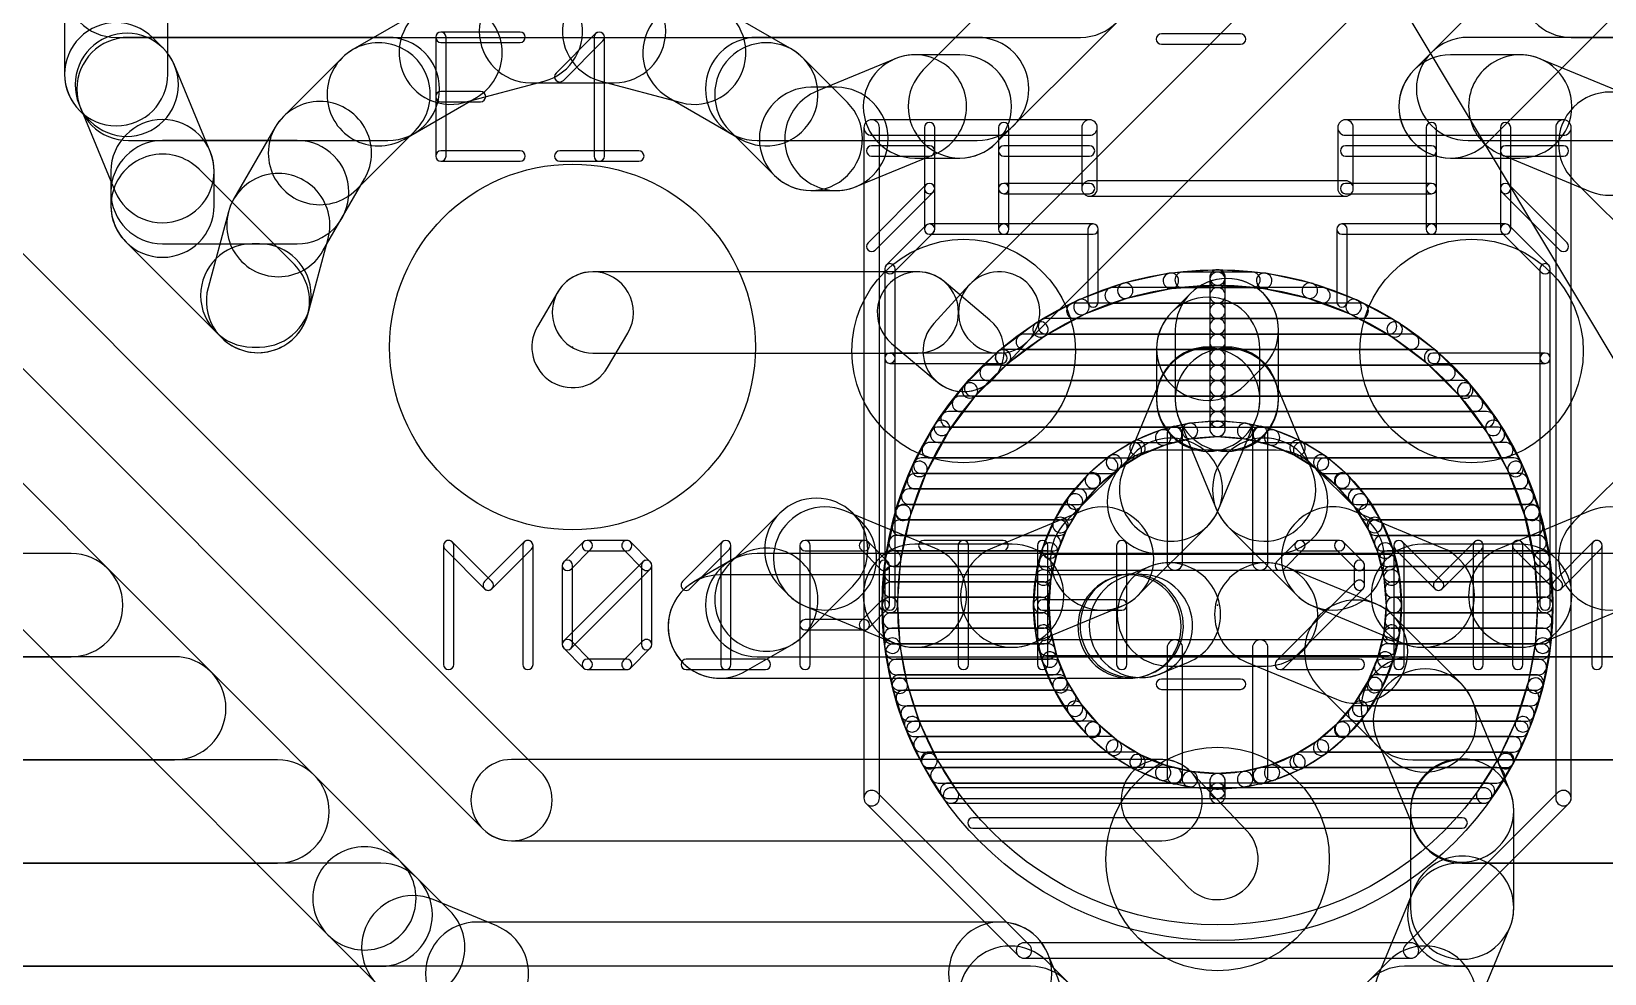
# Model space of a CAD drawing. Extents: x -1 to 100, y 0 to 80.
# Drawn here: x 20.07 to 35.56, y 16.69 to 25.97 of the extents above; entities that cross this region are included whole.
import ezdxf

# ---------------------------------------------------------------- set-up
doc = ezdxf.new("R2010")
doc.units = 0
for name, color, linetype in [('1', 22, 'CONTINUOUS'), ('17', 82, 'CONTINUOUS'), ('19', 53, 'CONTINUOUS'), ('21', 253, 'CONTINUOUS'), ('23', 7, 'CONTINUOUS'), ('25', 253, 'CONTINUOUS'), ('27', 253, 'CONTINUOUS'), ('51', 253, 'CONTINUOUS')]:
    doc.layers.add(name, color=color, linetype=linetype)

# ---------------------------------------------------------------- blocks, each defined once
blk = doc.blocks.new('ROUNDP')
blk.add_circle((0, 0), 0.5)

msp = doc.modelspace()

# ---------------------------------------------------------------- linework, layer by layer
at = {"layer": '1'}
for points in [[(21.416, 25.5451), (21.416, 45.5749, 1), (20.4, 45.5749), (20.4, 25.5451, 1)], [(29.8828, 22.9172), (43.4828, 36.5172, 1), (42.9172, 37.0828), (29.3172, 23.4828, 1)], [(34.4027, 24.8688), (43.7648, 34.2309, 1), (43.0464, 34.9493), (33.6843, 25.5872, 1)], [(31.043, 27.7769), (28.8533, 25.5872, 1), (29.5717, 24.8688), (31.7615, 27.0585, 1)], [(20.908, 25.908), (30.4005, 25.908, 1), (30.4005, 26.924), (20.908, 26.924, 1)], [(35.2315, 25.908), (41.0942, 25.908, 1), (41.0942, 26.924), (35.2315, 26.924, 1)], [(24.8593, 26.4587), (24.0689, 26.2469, 1), (24.3318, 25.2655), (25.1223, 25.4773, 1)], [(25.8092, 26.476), (24.9908, 26.476, 1), (24.9908, 25.46), (25.8092, 25.46, 1)], [(26.7311, 26.2469), (25.9407, 26.4587, 1), (25.6777, 25.4773), (26.4682, 25.2655, 1)], [(23.9464, 26.1961), (23.2376, 25.787, 1), (23.7456, 24.9071), (24.4544, 25.3162, 1)], [(27.5624, 25.787), (26.8536, 26.1961, 1), (26.3456, 25.3162), (27.0544, 24.9071, 1)], [(21.3713, 25.8002), (21.2672, 25.9043, 1), (20.5488, 25.1858), (20.6528, 25.0818, 1)], [(21.8337, 24.7848), (21.4814, 25.6354, 1), (20.5427, 25.2466), (20.8951, 24.396, 1)], [(21.029, 24.892), (23.5834, 24.892, 1), (23.5834, 25.908), (21.029, 25.908, 1)], [(27.2166, 24.892), (29.3845, 24.892, 1), (29.3845, 25.908), (27.2166, 25.908, 1)], [(34.2155, 24.892), (40.767, 24.892, 1), (40.767, 25.908), (34.2155, 25.908, 1)], [(23.1324, 25.7062), (22.5538, 25.1276, 1), (23.2722, 24.4091), (23.8509, 24.9878, 1)], [(28.1066, 25.2672), (27.6676, 25.7062, 1), (26.9491, 24.9878), (27.3882, 24.5488, 1)], [(28.5766, 25.6973), (27.8041, 25.3773, 1), (28.1929, 24.4387), (28.9654, 24.7587, 1)], [(29.2125, 25.736), (28.771, 25.736, 1), (28.771, 24.72), (29.2125, 24.72, 1)], [(34.729, 25.736), (34.0435, 25.736, 1), (34.0435, 24.72), (34.729, 24.72, 1)], [(35.8084, 25.3307), (34.9234, 25.6973, 1), (34.5346, 24.7587), (35.4196, 24.3921, 1)], [(27.9985, 25.416), (27.7474, 25.416, 1), (27.7474, 24.4), (27.9985, 24.4, 1)], [(22.473, 25.0224), (22.0639, 24.3136, 1), (22.9437, 23.8056), (23.3529, 24.5144, 1)], [(36.6506, 24.5432), (35.9732, 25.2206, 1), (35.2548, 24.5022), (35.9322, 23.8248, 1)], [(21.8724, 24.2511), (21.8724, 24.5904, 1), (20.8564, 24.5904), (20.8564, 24.2511, 1)], [(21.3644, 23.876), (22.6911, 23.876, 1), (22.6911, 24.892), (21.3644, 24.892, 1)], [(22.6627, 23.6712), (21.7236, 24.6103, 1), (21.0052, 23.8919), (21.9443, 22.9528, 1)], [(22.0131, 24.1911), (21.8128, 23.4435, 1), (22.7942, 23.1805), (22.9945, 23.9282, 1)], [(25.0828, 18.6828), (19.4828, 24.2828, 1), (18.9172, 23.7172), (24.5172, 18.1172, 1)], [(22.2475, 22.86), (22.3185, 22.86, 1), (22.3185, 23.876), (22.2475, 23.876, 1)], [(25.2552, 23.4028), (25.0552, 23.0628, 1), (25.7448, 22.6572), (25.9448, 22.9972, 1)], [(28.8, 23.6), (25.6, 23.6, 1), (25.6, 22.8), (28.8, 22.8, 1)], [(28.5419, 22.8944), (28.9919, 22.5144, 1), (29.5081, 23.1256), (29.0581, 23.5056, 1)], [(29.3058, 23.471), (28.9558, 23.091, 1), (29.5442, 22.549), (29.8942, 22.929, 1)], [(32.0172, 22.4833), (32.2012, 22.6673, 1), (31.4828, 23.3857), (31.2988, 23.2017, 1)], [(31.334, 23.0265), (31.334, 22.341, 1), (32.35, 22.341), (32.35, 23.0265, 1)], [(32.166, 22.341), (32.166, 22.8425, 1), (31.15, 22.8425), (31.15, 22.341, 1)], [(31.7607, 21.2616), (32.1273, 22.1466, 1), (31.1887, 22.5354), (30.8221, 21.6504, 1)], [(31.658, 21.844), (31.842, 21.844, 1), (31.842, 22.86), (31.658, 22.86, 1)], [(31.3727, 22.1466), (31.7393, 21.2616, 1), (32.6779, 21.6504), (32.3113, 22.5354, 1)], [(18.6097, 21.4564), (22.9928, 17.0733, 1), (23.7112, 17.7917), (19.3281, 22.1748, 1)], [(30.9732, 20.4194), (31.6506, 21.0968, 1), (30.9322, 21.8152), (30.2548, 21.1378, 1)], [(31.1714, 20.828), (32.3286, 20.828, 1), (32.3286, 21.844), (31.1714, 21.844, 1)], [(31.8494, 21.0968), (32.5268, 20.4194, 1), (33.2452, 21.1378), (32.5678, 21.8152, 1)], [(35.9732, 20.4194), (36.6506, 21.0968, 1), (35.9322, 21.8152), (35.2548, 21.1378, 1)], [(27.6676, 20.0138), (28.1592, 20.5054, 1), (27.4408, 21.2238), (26.9491, 20.7322, 1)], [(27.4408, 20.5054), (27.5268, 20.4194, 1), (28.2452, 21.1378), (28.1592, 21.2238, 1)], [(27.6916, 20.3093), (28.5766, 19.9427, 1), (28.9654, 20.8813), (28.0804, 21.2479, 1)], [(29.9234, 19.9427), (30.8084, 20.3093, 1), (30.4196, 21.2479), (29.5346, 20.8813, 1)], [(32.6916, 20.3093), (33.5766, 19.9427, 1), (33.9654, 20.8813), (33.0804, 21.2479, 1)], [(34.9234, 19.9427), (35.8084, 20.3093, 1), (35.4196, 21.2479), (34.5346, 20.8813, 1)], [(28.771, 19.904), (29.729, 19.904, 1), (29.729, 20.92), (28.771, 20.92, 1)], [(33.771, 19.904), (34.729, 19.904, 1), (34.729, 20.92), (33.771, 20.92, 1)], [(11.7456, 19.812), (20.4645, 19.812, 1), (20.4645, 20.828), (11.7456, 20.828, 1)], [(27.1034, 19.6681), (27.5624, 19.933, 1), (27.0544, 20.8129), (26.5954, 20.5479, 1)], [(27.2166, 19.812), (58.8645, 19.812, 1), (58.8645, 20.828), (27.2166, 20.828, 1)], [(30.8838, 20.616), (26.8494, 20.616, 1), (26.8494, 19.6), (30.8838, 19.6, 1)], [(30.7238, 20.5907), (30.7019, 20.5823, 1), (31.0656, 19.6337), (31.0876, 19.6421, 1)], [(31.0093, 20.6218), (30.9192, 20.6242, 1), (30.8922, 19.6086), (30.9824, 19.6062, 1)], [(31.0766, 20.6973), (30.8014, 20.5833, 1), (31.1903, 19.6447), (31.4654, 19.7587, 1)], [(32.229, 20.736), (31.271, 20.736, 1), (31.271, 19.72), (32.229, 19.72, 1)], [(33.3084, 20.3307), (32.4234, 20.6973, 1), (32.0346, 19.7587), (32.9196, 19.3921, 1)], [(34.1506, 19.5432), (33.4732, 20.2206, 1), (32.7548, 19.5022), (33.4322, 18.8248, 1)], [(11.998, 18.796), (21.4805, 18.796, 1), (21.4805, 19.812), (11.998, 19.812, 1)], [(33.6714, 18.796), (59.8805, 18.796, 1), (59.8805, 19.812), (33.6714, 19.812, 1)], [(34.6273, 18.4934), (34.2607, 19.3784, 1), (33.3221, 18.9896), (33.6887, 18.1046, 1)], [(11.9035, 17.78), (22.4965, 17.78, 1), (22.4965, 18.796), (11.9035, 18.796, 1)], [(31.2, 18.8), (24.8, 18.8, 1), (24.8, 18), (31.2, 18, 1)], [(30.9098, 18.1248), (31.4598, 17.5448, 1), (32.0402, 18.0952), (31.4902, 18.6752, 1)], [(34.666, 17.341), (34.666, 18.299, 1), (33.65, 18.299), (33.65, 17.341, 1)], [(34.158, 17.78), (60.8965, 17.78, 1), (60.8965, 18.796), (34.158, 18.796, 1)], [(22.9928, 17.0733), (23.4733, 16.5928, 1), (24.1917, 17.3112), (23.7112, 17.7917, 1)], [(34.2607, 16.2616), (34.6273, 17.1466, 1), (33.6887, 17.5354), (33.3221, 16.6504, 1)], [(11.4523, 16.764), (23.5125, 16.764, 1), (23.5125, 17.78), (11.4523, 17.78, 1)], [(34.1294, 16.764), (61.9125, 16.764, 1), (61.9125, 17.78), (34.1294, 17.78, 1)], [(23.6381, 16.4827), (24.2659, 16.2227, 1), (24.6547, 17.1613), (24.0269, 17.4214, 1)], [(24.4603, 16.184), (29.6108, 16.184, 1), (29.6108, 17.2), (24.4603, 17.2, 1)], [(29.1415, 16.4976), (29.2393, 16.2616, 1), (30.1779, 16.6504), (30.0802, 16.8864, 1)], [(29.3494, 16.0968), (30.0268, 15.4194, 1), (30.7452, 16.1378), (30.0678, 16.8152, 1)], [(33.4732, 15.4194), (34.1506, 16.0968, 1), (33.4322, 16.8152), (32.7548, 16.1378, 1)], [(10.2666, 15.748), (29.9086, 15.748, 1), (29.9086, 16.764), (10.2666, 16.764, 1)], [(33.5914, 15.748), (62.9285, 15.748, 1), (62.9285, 16.764), (33.5914, 16.764, 1)]]:
    msp.add_lwpolyline(points, format="xyb", close=True, dxfattribs=at)
at = {"layer": '19'}
msp.add_line((31.75, 29.25), (43.18, 10.16), dxfattribs=at)
at = {"layer": '21'}
for points in [[(28.4212, 18.42), (28.4212, 25.02, 1), (28.2688, 25.02), (28.2688, 18.42, 1)], [(28.345, 24.9438), (30.49, 24.9438, 1), (30.49, 25.0962), (28.345, 25.0962, 1)], [(30.4138, 25.02), (30.4138, 24.42, 1), (30.5662, 24.42), (30.5662, 25.02, 1)], [(33.0862, 24.42), (33.0862, 25.02, 1), (32.9338, 25.02), (32.9338, 24.42, 1)], [(33.01, 24.9438), (35.155, 24.9438, 1), (35.155, 25.0962), (33.01, 25.0962, 1)], [(35.0788, 25.02), (35.0788, 18.42, 1), (35.2312, 18.42), (35.2312, 25.02, 1)], [(30.49, 24.3438), (33.01, 24.3438, 1), (33.01, 24.4962), (30.49, 24.4962, 1)], [(31.4062, 20.74), (31.4062, 22.0034, 1), (31.2538, 22.0034), (31.2538, 20.74, 1)], [(32.2462, 20.74), (32.2462, 22.0034, 1), (32.0938, 22.0034), (32.0938, 20.74, 1)], [(33.4334, 20.8162), (30.0666, 20.8162, 1), (30.0666, 20.6638), (33.4334, 20.6638, 1)], [(33.4334, 19.9762), (30.0666, 19.9762, 1), (30.0666, 19.8238), (33.4334, 19.8238, 1)], [(31.4062, 18.6366), (31.4062, 19.9, 1), (31.2538, 19.9), (31.2538, 18.6366, 1)], [(32.2462, 18.6366), (32.2462, 19.9, 1), (32.0938, 19.9), (32.0938, 18.6366, 1)], [(29.8989, 16.9739), (28.3989, 18.4739, 1), (28.2911, 18.3661), (29.7911, 16.8661, 1)], [(35.1011, 18.4739), (33.6011, 16.9739, 1), (33.7089, 16.8661), (35.2089, 18.3661, 1)], [(33.655, 16.9962), (29.845, 16.9962, 1), (29.845, 16.8438), (33.655, 16.8438, 1)]]:
    msp.add_lwpolyline(points, format="xyb", close=True, dxfattribs=at)
for radius in [1.8112, 1.6588]:
    msp.add_circle((31.75, 20.32), radius, dxfattribs=at)
at = {"layer": '23'}
for p in [(25.4, 22.86), (31.75, 20.32)]:
    msp.add_point(p, dxfattribs=at)
at = {"layer": '25'}
for points in [[(24.8842, 25.9598), (24.1046, 25.9598, 1), (24.1046, 25.8582), (24.8842, 25.8582, 1)], [(24.0538, 25.909), (24.0538, 24.7396, 1), (24.1554, 24.7396), (24.1554, 25.909, 1)], [(25.3099, 25.4833), (25.6997, 25.8731, 1), (25.6279, 25.9449), (25.2381, 25.5551, 1)], [(25.613, 25.909), (25.613, 24.7396, 1), (25.7146, 24.7396), (25.7146, 25.909, 1)], [(24.1046, 25.2735), (24.4944, 25.2735, 1), (24.4944, 25.3751), (24.1046, 25.3751, 1)], [(24.1046, 24.6888), (24.8842, 24.6888, 1), (24.8842, 24.7904), (24.1046, 24.7904, 1)], [(25.274, 24.6888), (26.0536, 24.6888, 1), (26.0536, 24.7904), (25.274, 24.7904, 1)]]:
    msp.add_lwpolyline(points, format="xyb", close=True, dxfattribs=at)
at = {"layer": '27'}
for points in [[(31.1972, 25.8401), (31.9768, 25.8401, 1), (31.9768, 25.9417), (31.1972, 25.9417, 1)], [(24.2316, 19.7358), (24.2316, 20.9052, 1), (24.13, 20.9052), (24.13, 19.7358, 1)], [(24.1449, 20.8693), (24.5347, 20.4795, 1), (24.6065, 20.5513), (24.2167, 20.9411, 1)], [(24.6065, 20.4795), (24.9963, 20.8693, 1), (24.9245, 20.9411), (24.5347, 20.5513, 1)], [(24.9096, 20.9052), (24.9096, 19.7358, 1), (25.0112, 19.7358), (25.0112, 20.9052, 1)], [(25.3861, 20.6744), (25.581, 20.8693, 1), (25.5092, 20.9411), (25.3143, 20.7462, 1)], [(25.5451, 20.8544), (25.9349, 20.8544, 1), (25.9349, 20.956), (25.5451, 20.956, 1)], [(25.899, 20.8693), (26.0939, 20.6744, 1), (26.1657, 20.7462), (25.9708, 20.9411, 1)], [(26.5555, 20.4795), (26.9453, 20.8693, 1), (26.8735, 20.9411), (26.4837, 20.5513, 1)], [(26.8586, 20.9052), (26.8586, 19.7358, 1), (26.9602, 19.7358), (26.9602, 20.9052, 1)], [(27.7398, 19.7358), (27.7398, 20.9052, 1), (27.6382, 20.9052), (27.6382, 19.7358, 1)], [(27.689, 20.8544), (28.2737, 20.8544, 1), (28.2737, 20.956), (27.689, 20.956, 1)], [(28.2378, 20.8693), (28.4327, 20.6744, 1), (28.5045, 20.7462), (28.3096, 20.9411, 1)], [(28.8584, 20.8544), (29.638, 20.8544, 1), (29.638, 20.956), (28.8584, 20.956, 1)], [(29.299, 19.7358), (29.299, 20.9052, 1), (29.1974, 20.9052), (29.1974, 19.7358, 1)], [(30.0786, 19.7358), (30.0786, 20.9052, 1), (29.977, 20.9052), (29.977, 19.7358, 1)], [(30.7566, 20.9052), (30.7566, 19.7358, 1), (30.8582, 19.7358), (30.8582, 20.9052, 1)], [(32.5256, 20.9411), (32.3307, 20.7462, 1), (32.4025, 20.6744), (32.5974, 20.8693, 1)], [(32.9513, 20.956), (32.5615, 20.956, 1), (32.5615, 20.8544), (32.9513, 20.8544, 1)], [(33.1821, 20.7462), (32.9872, 20.9411, 1), (32.9154, 20.8693), (33.1103, 20.6744, 1)], [(33.5868, 19.7358), (33.5868, 20.9052, 1), (33.4852, 20.9052), (33.4852, 19.7358, 1)], [(33.5001, 20.8693), (33.8899, 20.4795, 1), (33.9617, 20.5513), (33.5719, 20.9411, 1)], [(33.9617, 20.4795), (34.3515, 20.8693, 1), (34.2797, 20.9411), (33.8899, 20.5513, 1)], [(34.2648, 20.9052), (34.2648, 19.7358, 1), (34.3664, 19.7358), (34.3664, 20.9052, 1)], [(34.7562, 19.7358), (34.7562, 20.9052, 1), (34.6546, 20.9052), (34.6546, 19.7358, 1)], [(34.6695, 20.8693), (35.0592, 20.4795, 1), (35.1311, 20.5513), (34.7413, 20.9411, 1)], [(35.1311, 20.4795), (35.5209, 20.8693, 1), (35.449, 20.9411), (35.0592, 20.5513, 1)], [(35.4342, 20.9052), (35.4342, 19.7358, 1), (35.5358, 19.7358), (35.5358, 20.9052, 1)], [(25.401, 19.9307), (25.401, 20.7103, 1), (25.2994, 20.7103), (25.2994, 19.9307, 1)], [(25.3861, 19.8948), (26.1657, 20.6744, 1), (26.0939, 20.7462), (25.3143, 19.9666, 1)], [(26.079, 20.7103), (26.079, 19.9307, 1), (26.1806, 19.9307), (26.1806, 20.7103, 1)], [(28.4178, 20.7103), (28.4178, 20.3205, 1), (28.5194, 20.3205), (28.5194, 20.7103, 1)], [(33.197, 20.5154), (33.197, 20.7103, 1), (33.0954, 20.7103), (33.0954, 20.5154, 1)], [(32.4025, 19.6999), (33.1821, 20.4795, 1), (33.1103, 20.5513), (32.3307, 19.7717, 1)], [(28.4327, 20.3564), (28.2378, 20.1615, 1), (28.3096, 20.0897), (28.5045, 20.2846, 1)], [(30.0278, 20.2697), (30.8074, 20.2697, 1), (30.8074, 20.3713), (30.0278, 20.3713, 1)], [(28.2737, 20.1764), (27.689, 20.1764, 1), (27.689, 20.0748), (28.2737, 20.0748, 1)], [(25.581, 19.7717), (25.3861, 19.9666, 1), (25.3143, 19.8948), (25.5092, 19.6999, 1)], [(26.0939, 19.9666), (25.899, 19.7717, 1), (25.9708, 19.6999), (26.1657, 19.8948, 1)], [(25.9349, 19.7866), (25.5451, 19.7866, 1), (25.5451, 19.685), (25.9349, 19.685, 1)], [(26.5196, 19.685), (27.2992, 19.685, 1), (27.2992, 19.7866), (26.5196, 19.7866, 1)], [(33.1462, 19.7866), (32.3666, 19.7866, 1), (32.3666, 19.685), (33.1462, 19.685, 1)], [(31.1972, 19.4901), (31.9768, 19.4901, 1), (31.9768, 19.5917), (31.1972, 19.5917, 1)]]:
    msp.add_lwpolyline(points, format="xyb", close=True, dxfattribs=at)
at = {"layer": '51'}
for points in [[(28.9658, 24.42), (28.9658, 25.02, 1), (28.8642, 25.02), (28.8642, 24.42, 1)], [(29.6958, 24.42), (29.6958, 25.02, 1), (29.5942, 25.02), (29.5942, 24.42, 1)], [(33.9058, 24.42), (33.9058, 25.02, 1), (33.8042, 25.02), (33.8042, 24.42, 1)], [(34.6358, 24.42), (34.6358, 25.02, 1), (34.5342, 25.02), (34.5342, 24.42, 1)], [(28.915, 24.8408), (28.345, 24.8408, 1), (28.345, 24.7392), (28.915, 24.7392, 1)], [(30.49, 24.8408), (29.645, 24.8408, 1), (29.645, 24.7392), (30.49, 24.7392, 1)], [(33.01, 24.7392), (33.855, 24.7392, 1), (33.855, 24.8408), (33.01, 24.8408, 1)], [(34.585, 24.7392), (35.155, 24.7392, 1), (35.155, 24.8408), (34.585, 24.8408, 1)], [(28.8791, 24.4559), (28.3091, 23.8859, 1), (28.3809, 23.8141), (28.9509, 24.3841, 1)], [(28.9658, 24.02), (28.9658, 24.42, 1), (28.8642, 24.42), (28.8642, 24.02, 1)], [(29.6958, 24.02), (29.6958, 24.42, 1), (29.5942, 24.42), (29.5942, 24.02, 1)], [(30.49, 24.4708), (29.645, 24.4708, 1), (29.645, 24.3692), (30.49, 24.3692, 1)], [(33.01, 24.3692), (33.855, 24.3692, 1), (33.855, 24.4708), (33.01, 24.4708, 1)], [(33.9058, 24.02), (33.9058, 24.42, 1), (33.8042, 24.42), (33.8042, 24.02, 1)], [(34.6358, 24.02), (34.6358, 24.42, 1), (34.5342, 24.42), (34.5342, 24.02, 1)], [(34.5491, 24.3841), (35.1191, 23.8141, 1), (35.1909, 23.8859), (34.6209, 24.4559, 1)], [(28.5609, 23.5941), (28.9509, 23.9841, 1), (28.8791, 24.0559), (28.4891, 23.6659, 1)], [(28.915, 23.9692), (29.645, 23.9692, 1), (29.645, 24.0708), (28.915, 24.0708, 1)], [(29.645, 23.9692), (30.525, 23.9692, 1), (30.525, 24.0708), (29.645, 24.0708, 1)], [(30.4742, 24.02), (30.4742, 23.3033, 1), (30.5758, 23.3033), (30.5758, 24.02, 1)], [(33.855, 24.0708), (32.975, 24.0708, 1), (32.975, 23.9692), (33.855, 23.9692, 1)], [(32.9242, 24.02), (32.9242, 23.3033, 1), (33.0258, 23.3033), (33.0258, 24.02, 1)], [(34.585, 24.0708), (33.855, 24.0708, 1), (33.855, 23.9692), (34.585, 23.9692, 1)], [(35.0109, 23.6659), (34.6209, 24.0559, 1), (34.5491, 23.9841), (34.9391, 23.5941, 1)], [(28.5758, 22.75), (28.5758, 23.63, 1), (28.4742, 23.63), (28.4742, 22.75, 1)], [(30.8576, 23.3399), (31.3072, 23.4377, 1), (31.2748, 23.5866), (30.8252, 23.4888, 1)], [(31.2965, 23.4362), (31.7554, 23.469, 1), (31.7446, 23.621), (31.2856, 23.5882, 1)], [(31.75, 23.5966), (31.406, 23.5966, 1), (31.406, 23.4442), (31.75, 23.4442, 1)], [(31.6738, 23.545), (31.6738, 22.055, 1), (31.8262, 22.055), (31.8262, 23.545, 1)], [(32.2144, 23.5882), (31.7554, 23.621, 1), (31.7446, 23.469), (32.2035, 23.4362, 1)], [(31.6738, 23.545), (31.6738, 22.055, 1), (31.8262, 22.055), (31.8262, 23.545, 1)], [(32.094, 23.5966), (31.75, 23.5966, 1), (31.75, 23.4442), (32.094, 23.4442, 1)], [(32.6748, 23.4888), (32.2252, 23.5866, 1), (32.1928, 23.4377), (32.6424, 23.3399, 1)], [(35.0258, 22.75), (35.0258, 23.63, 1), (34.9242, 23.63), (34.9242, 22.75, 1)], [(30.4369, 23.1822), (30.868, 23.343, 1), (30.8148, 23.4858), (30.3837, 23.325, 1)], [(31.75, 23.4442), (30.7171, 23.4442, 1), (30.7171, 23.2918), (31.75, 23.2918, 1)], [(32.7829, 23.4442), (31.75, 23.4442, 1), (31.75, 23.2918), (32.7829, 23.2918, 1)], [(33.1163, 23.325), (32.6852, 23.4858, 1), (32.632, 23.343), (33.0631, 23.1822, 1)], [(30.043, 22.9662), (30.4468, 23.1867, 1), (30.3738, 23.3204), (29.9699, 23.0999, 1)], [(31.75, 23.2918), (30.3408, 23.2918, 1), (30.3408, 23.1394), (31.75, 23.1394, 1)], [(33.1592, 23.2918), (31.75, 23.2918, 1), (31.75, 23.1394), (33.1592, 23.1394, 1)], [(33.5301, 23.0999), (33.1262, 23.3204, 1), (33.0532, 23.1867), (33.457, 22.9662, 1)], [(29.6837, 22.6963), (30.0521, 22.972, 1), (29.9608, 23.094), (29.5924, 22.8183, 1)], [(31.75, 23.1394), (30.0617, 23.1394, 1), (30.0617, 22.987), (31.75, 22.987, 1)], [(33.4383, 23.1394), (31.75, 23.1394, 1), (31.75, 22.987), (33.4383, 22.987, 1)], [(33.9076, 22.8183), (33.5392, 23.094, 1), (33.4479, 22.972), (33.8163, 22.6963, 1)], [(31.75, 22.987), (29.8431, 22.987, 1), (29.8431, 22.8346), (31.75, 22.8346, 1)], [(33.6569, 22.987), (31.75, 22.987, 1), (31.75, 22.8346), (33.6569, 22.8346, 1)], [(28.5758, 20.32), (28.5758, 22.75, 1), (28.4742, 22.75), (28.4742, 20.32, 1)], [(29.6297, 22.8008), (28.525, 22.8008, 1), (28.525, 22.6992), (29.6297, 22.6992, 1)], [(29.3666, 22.378), (29.692, 22.7034, 1), (29.5842, 22.8112), (29.2588, 22.4858, 1)], [(31.75, 22.8346), (29.6395, 22.8346, 1), (29.6395, 22.6822), (31.75, 22.6822, 1)], [(33.8605, 22.8346), (31.75, 22.8346, 1), (31.75, 22.6822), (33.8605, 22.6822, 1)], [(34.2412, 22.4858), (33.9158, 22.8112, 1), (33.808, 22.7034), (34.1334, 22.378, 1)], [(33.8703, 22.6992), (34.975, 22.6992, 1), (34.975, 22.8008), (33.8703, 22.8008, 1)], [(35.0258, 20.32), (35.0258, 22.75, 1), (34.9242, 22.75), (34.9242, 20.32, 1)], [(31.75, 22.6822), (29.4868, 22.6822, 1), (29.4868, 22.5298), (31.75, 22.5298, 1)], [(34.0132, 22.6822), (31.75, 22.6822, 1), (31.75, 22.5298), (34.0132, 22.5298, 1)], [(29.098, 22.0179), (29.3737, 22.3863, 1), (29.2517, 22.4776), (28.976, 22.1092, 1)], [(31.75, 22.5298), (29.3344, 22.5298, 1), (29.3344, 22.3774), (31.75, 22.3774, 1)], [(34.1656, 22.5298), (31.75, 22.5298, 1), (31.75, 22.3774), (34.1656, 22.3774, 1)], [(34.524, 22.1092), (34.2483, 22.4776, 1), (34.1263, 22.3863), (34.402, 22.0179, 1)], [(31.75, 22.3774), (29.2148, 22.3774, 1), (29.2148, 22.225), (31.75, 22.225, 1)], [(34.2852, 22.3774), (31.75, 22.3774, 1), (31.75, 22.225), (34.2852, 22.225, 1)], [(31.75, 22.225), (29.1008, 22.225, 1), (29.1008, 22.0726), (31.75, 22.0726, 1)], [(34.3992, 22.225), (31.75, 22.225, 1), (31.75, 22.0726), (34.3992, 22.0726, 1)], [(28.8833, 21.6232), (29.1038, 22.027, 1), (28.9701, 22.1001), (28.7496, 21.6962, 1)], [(31.3235, 22.0726), (29.0003, 22.0726, 1), (29.0003, 21.9202), (31.3235, 21.9202, 1)], [(31.1847, 22.0405), (30.9332, 21.9363, 1), (30.9915, 21.7955), (31.243, 21.8997, 1)], [(31.4608, 22.1077), (31.1961, 22.0442, 1), (31.2316, 21.896), (31.4964, 21.9595, 1)], [(31.744, 22.131), (31.4726, 22.1096, 1), (31.4846, 21.9577), (31.756, 21.979, 1)], [(31.744, 21.979), (32.0154, 21.9577, 1), (32.0274, 22.1096), (31.756, 22.131, 1)], [(32.0036, 21.9595), (32.2684, 21.896, 1), (32.3039, 22.0442), (32.0392, 22.1077, 1)], [(34.4997, 22.0726), (32.1765, 22.0726, 1), (32.1765, 21.9202), (34.4997, 21.9202, 1)], [(32.257, 21.8997), (32.5085, 21.7955, 1), (32.5668, 21.9363), (32.3153, 22.0405, 1)], [(34.7504, 21.6962), (34.5299, 22.1001, 1), (34.3962, 22.027), (34.6167, 21.6232, 1)], [(30.9266, 21.9202), (28.9171, 21.9202, 1), (28.9171, 21.7678), (30.9266, 21.7678, 1)], [(30.9225, 21.9309), (30.6904, 21.7886, 1), (30.77, 21.6587), (31.0021, 21.8009, 1)], [(32.4979, 21.8009), (32.73, 21.6587, 1), (32.8096, 21.7886), (32.5775, 21.9309, 1)], [(34.5829, 21.9202), (32.5734, 21.9202, 1), (32.5734, 21.7678), (34.5829, 21.7678, 1)], [(28.727, 21.202), (28.8878, 21.6331, 1), (28.745, 21.6863), (28.5842, 21.2552, 1)], [(30.6927, 21.7678), (28.8338, 21.7678, 1), (28.8338, 21.6154), (30.6927, 21.6154, 1)], [(30.6807, 21.7816), (30.4737, 21.6048, 1), (30.5727, 21.4889), (30.7797, 21.6657, 1)], [(32.7203, 21.6657), (32.9273, 21.4889, 1), (33.0263, 21.6048), (32.8193, 21.7816, 1)], [(34.6662, 21.7678), (32.8073, 21.7678, 1), (32.8073, 21.6154), (34.6662, 21.6154, 1)], [(34.9158, 21.2552), (34.755, 21.6863, 1), (34.6122, 21.6331), (34.773, 21.202, 1)], [(30.5167, 21.6154), (28.7715, 21.6154, 1), (28.7715, 21.463), (30.5167, 21.463, 1)], [(30.4652, 21.5963), (30.2884, 21.3893, 1), (30.4043, 21.2903), (30.5811, 21.4973, 1)], [(32.9189, 21.4973), (33.0957, 21.2903, 1), (33.2116, 21.3893), (33.0348, 21.5963, 1)], [(34.7285, 21.6154), (32.9833, 21.6154, 1), (32.9833, 21.463), (34.7285, 21.463, 1)], [(30.3865, 21.463), (28.7146, 21.463, 1), (28.7146, 21.3106), (30.3865, 21.3106, 1)], [(30.2814, 21.3796), (30.1391, 21.1475, 1), (30.2691, 21.0679), (30.4113, 21.3, 1)], [(34.7854, 21.463), (33.1135, 21.463, 1), (33.1135, 21.3106), (34.7854, 21.3106, 1)], [(33.0887, 21.3), (33.2309, 21.0679, 1), (33.3609, 21.1475), (33.2186, 21.3796, 1)], [(28.6323, 20.7628), (28.7301, 21.2124, 1), (28.5812, 21.2448), (28.4834, 20.7952, 1)], [(30.2818, 21.3106), (28.6578, 21.3106, 1), (28.6578, 21.1582), (30.2818, 21.1582, 1)], [(34.8422, 21.3106), (33.2182, 21.3106, 1), (33.2182, 21.1582), (34.8422, 21.1582, 1)], [(35.0166, 20.7952), (34.9188, 21.2448, 1), (34.7699, 21.2124), (34.8677, 20.7628, 1)], [(30.1935, 21.1582), (28.6237, 21.1582, 1), (28.6237, 21.0058), (30.1935, 21.0058, 1)], [(30.1337, 21.1368), (30.0295, 20.8853, 1), (30.1703, 20.827), (30.2745, 21.0785, 1)], [(33.2255, 21.0785), (33.3297, 20.827, 1), (33.4705, 20.8853), (33.3663, 21.1368, 1)], [(34.8763, 21.1582), (33.3065, 21.1582, 1), (33.3065, 21.0058), (34.8763, 21.0058, 1)], [(30.1303, 21.0058), (28.5906, 21.0058, 1), (28.5906, 20.8534), (30.1303, 20.8534, 1)], [(30.0258, 20.8739), (29.9623, 20.6092, 1), (30.1105, 20.5736), (30.174, 20.8384, 1)], [(34.9094, 21.0058), (33.3697, 21.0058, 1), (33.3697, 20.8534), (34.9094, 20.8534, 1)], [(33.326, 20.8384), (33.3895, 20.5736, 1), (33.5377, 20.6092), (33.4742, 20.8739, 1)], [(28.601, 20.3146), (28.6338, 20.7735, 1), (28.4818, 20.7844), (28.449, 20.3254, 1)], [(30.081, 20.8534), (28.5577, 20.8534, 1), (28.5577, 20.701), (30.081, 20.701, 1)], [(34.9423, 20.8534), (33.419, 20.8534, 1), (33.419, 20.701), (34.9423, 20.701, 1)], [(35.051, 20.3254), (35.0182, 20.7844, 1), (34.8662, 20.7735), (34.899, 20.3146, 1)], [(30.0444, 20.701), (28.5468, 20.701, 1), (28.5468, 20.5486), (30.0444, 20.5486, 1)], [(29.9604, 20.5974), (29.939, 20.326, 1), (30.091, 20.314), (30.1123, 20.5854, 1)], [(34.9532, 20.701), (33.4556, 20.701, 1), (33.4556, 20.5486), (34.9532, 20.5486, 1)], [(33.3877, 20.5854), (33.409, 20.314, 1), (33.561, 20.326), (33.5396, 20.5974, 1)], [(30.027, 20.5486), (28.5359, 20.5486, 1), (28.5359, 20.3962), (30.027, 20.3962, 1)], [(34.9641, 20.5486), (33.473, 20.5486, 1), (33.473, 20.3962), (34.9641, 20.3962, 1)], [(28.6246, 19.9251), (28.6011, 20.3245, 1), (28.4489, 20.3155), (28.4725, 19.9161, 1)], [(30.015, 20.3962), (28.525, 20.3962, 1), (28.525, 20.2438), (30.015, 20.2438, 1)], [(29.939, 20.314), (29.9604, 20.0426, 1), (30.1123, 20.0546), (30.091, 20.326, 1)], [(33.409, 20.326), (33.3877, 20.0546, 1), (33.5396, 20.0426), (33.561, 20.314, 1)], [(34.975, 20.3962), (33.485, 20.3962, 1), (33.485, 20.2438), (34.975, 20.2438, 1)], [(35.0275, 19.9161), (35.0511, 20.3155, 1), (34.8989, 20.3245), (34.8754, 19.9251, 1)], [(30.027, 20.2438), (28.534, 20.2438, 1), (28.534, 20.0914), (30.027, 20.0914, 1)], [(34.966, 20.2438), (33.473, 20.2438, 1), (33.473, 20.0914), (34.966, 20.0914, 1)], [(30.0444, 20.0914), (28.543, 20.0914, 1), (28.543, 19.939), (30.0444, 19.939, 1)], [(28.6969, 19.5413), (28.6235, 19.9346, 1), (28.4737, 19.9066), (28.5471, 19.5133, 1)], [(29.9623, 20.0308), (30.0258, 19.7661, 1), (30.174, 19.8016), (30.1105, 20.0664, 1)], [(33.3895, 20.0664), (33.326, 19.8016, 1), (33.4742, 19.7661), (33.5377, 20.0308, 1)], [(34.957, 20.0914), (33.4556, 20.0914, 1), (33.4556, 19.939), (34.957, 19.939, 1)], [(34.9529, 19.5133), (35.0264, 19.9066, 1), (34.8765, 19.9346), (34.8031, 19.5413, 1)], [(30.081, 19.939), (28.5594, 19.939, 1), (28.5594, 19.7866), (30.081, 19.7866, 1)], [(30.0295, 19.7547), (30.1337, 19.5032, 1), (30.2745, 19.5615), (30.1703, 19.813, 1)], [(33.3297, 19.813), (33.2255, 19.5615, 1), (33.3663, 19.5032), (33.4705, 19.7547, 1)], [(34.9407, 19.939), (33.419, 19.939, 1), (33.419, 19.7866), (34.9407, 19.7866, 1)], [(30.1303, 19.7866), (28.5878, 19.7866, 1), (28.5878, 19.6342), (30.1303, 19.6342, 1)], [(34.9122, 19.7866), (33.3697, 19.7866, 1), (33.3697, 19.6342), (34.9122, 19.6342, 1)], [(30.1935, 19.6342), (28.6163, 19.6342, 1), (28.6163, 19.4818), (30.1935, 19.4818, 1)], [(28.8167, 19.1696), (28.6945, 19.5506, 1), (28.5494, 19.504), (28.6716, 19.1231, 1)], [(30.1391, 19.4925), (30.2814, 19.2604, 1), (30.4113, 19.34), (30.2691, 19.5721, 1)], [(33.2309, 19.5721), (33.0887, 19.34, 1), (33.2186, 19.2604), (33.3609, 19.4925, 1)], [(34.8838, 19.6342), (33.3065, 19.6342, 1), (33.3065, 19.4818), (34.8838, 19.4818, 1)], [(34.8284, 19.1231), (34.9506, 19.504, 1), (34.8055, 19.5506), (34.6833, 19.1696, 1)], [(30.2818, 19.4818), (28.661, 19.4818, 1), (28.661, 19.3294), (30.2818, 19.3294, 1)], [(30.2884, 19.2507), (30.4652, 19.0437, 1), (30.5811, 19.1427), (30.4043, 19.3497, 1)], [(33.0957, 19.3497), (32.9189, 19.1427, 1), (33.0348, 19.0437), (33.2116, 19.2507, 1)], [(34.839, 19.4818), (33.2182, 19.4818, 1), (33.2182, 19.3294), (34.839, 19.3294, 1)], [(30.3865, 19.3294), (28.7099, 19.3294, 1), (28.7099, 19.177), (30.3865, 19.177, 1)], [(28.9821, 18.8158), (28.8132, 19.1785, 1), (28.675, 19.1141), (28.844, 18.7515, 1)], [(34.7902, 19.3294), (33.1135, 19.3294, 1), (33.1135, 19.177), (34.7902, 19.177, 1)], [(34.656, 18.7515), (34.825, 19.1141, 1), (34.6868, 19.1785), (34.5179, 18.8158, 1)], [(30.5167, 19.177), (28.7653, 19.177, 1), (28.7653, 19.0246), (30.5167, 19.0246, 1)], [(30.4737, 19.0352), (30.6807, 18.8584, 1), (30.7797, 18.9743), (30.5727, 19.1511, 1)], [(32.9273, 19.1511), (32.7203, 18.9743, 1), (32.8193, 18.8584), (33.0263, 19.0352, 1)], [(34.7347, 19.177), (32.9834, 19.177, 1), (32.9834, 19.0246), (34.7347, 19.0246, 1)], [(30.6927, 19.0246), (28.8363, 19.0246, 1), (28.8363, 18.8722), (30.6927, 18.8722, 1)], [(30.6904, 18.8514), (30.9225, 18.7091, 1), (31.0021, 18.8391), (30.77, 18.9813, 1)], [(32.73, 18.9813), (32.4979, 18.8391, 1), (32.5775, 18.7091), (32.8096, 18.8514, 1)], [(34.6637, 19.0246), (32.8073, 19.0246, 1), (32.8073, 18.8722), (34.6637, 18.8722, 1)], [(30.9266, 18.8722), (28.9073, 18.8722, 1), (28.9073, 18.7198), (30.9266, 18.7198, 1)], [(29.1906, 18.4856), (28.9775, 18.8242, 1), (28.8486, 18.7431), (29.0616, 18.4044, 1)], [(30.9332, 18.7037), (31.1847, 18.5995, 1), (31.243, 18.7403), (30.9915, 18.8445, 1)], [(31.1961, 18.5958), (31.4608, 18.5323, 1), (31.4964, 18.6805), (31.2316, 18.744, 1)], [(32.2684, 18.744), (32.0036, 18.6805, 1), (32.0392, 18.5323), (32.3039, 18.5958, 1)], [(32.5085, 18.8445), (32.257, 18.7403, 1), (32.3153, 18.5995), (32.5668, 18.7037, 1)], [(34.5927, 18.8722), (32.5734, 18.8722, 1), (32.5734, 18.7198), (34.5927, 18.7198, 1)], [(34.4384, 18.4044), (34.6515, 18.7431, 1), (34.5225, 18.8242), (34.3094, 18.4856, 1)], [(31.3235, 18.7198), (29.0012, 18.7198, 1), (29.0012, 18.5674), (31.3235, 18.5674, 1)], [(31.4726, 18.5304), (31.744, 18.509, 1), (31.756, 18.661), (31.4846, 18.6823, 1)], [(32.0154, 18.6823), (31.744, 18.661, 1), (31.756, 18.509), (32.0274, 18.5304, 1)], [(31.6738, 18.585), (31.6738, 18.445, 1), (31.8262, 18.445), (31.8262, 18.585, 1)], [(31.6738, 18.585), (31.6738, 18.445, 1), (31.8262, 18.445), (31.8262, 18.585, 1)], [(34.4988, 18.7198), (32.1765, 18.7198, 1), (32.1765, 18.5674), (34.4988, 18.5674, 1)], [(31.75, 18.5674), (29.097, 18.5674, 1), (29.097, 18.415), (31.75, 18.415, 1)], [(31.75, 18.5212), (29.1261, 18.5212, 1), (29.1261, 18.3688), (31.75, 18.3688, 1)], [(34.3739, 18.5212), (29.1261, 18.5212, 1), (29.1261, 18.3688), (34.3739, 18.3688, 1)], [(34.403, 18.5674), (31.75, 18.5674, 1), (31.75, 18.415), (34.403, 18.415, 1)], [(31.75, 18.3688), (34.3739, 18.3688, 1), (34.3739, 18.5212), (31.75, 18.5212, 1)], [(34.1582, 18.2258), (29.3418, 18.2258, 1), (29.3418, 18.1242), (34.1582, 18.1242, 1)]]:
    msp.add_lwpolyline(points, format="xyb", close=True, dxfattribs=at)
for radius in [3.3012, 3.1488]:
    msp.add_circle((31.75, 20.32), radius, dxfattribs=at)

# ---------------------------------------------------------------- block references
at = {"layer": '17'}
for p, xscale, yscale, rotation in [((25.4, 22.86), 3.6, 3.6, 90), ((25.4, 22.86), 3.6, 3.6, 90), ((29.25, 22.82), 2.2, 2.2, 180), ((29.25, 22.82), 2.2, 2.2, 180), ((34.25, 22.82), 2.2, 2.2, 180), ((34.25, 22.82), 2.2, 2.2, 180), ((31.75, 17.82), 2.2, 2.2, 180), ((31.75, 17.82), 2.2, 2.2, 180)]:
    msp.add_blockref('ROUNDP', p, dxfattribs=dict(at, xscale=xscale, yscale=yscale, rotation=rotation))

doc.saveas('drawing.dxf')
